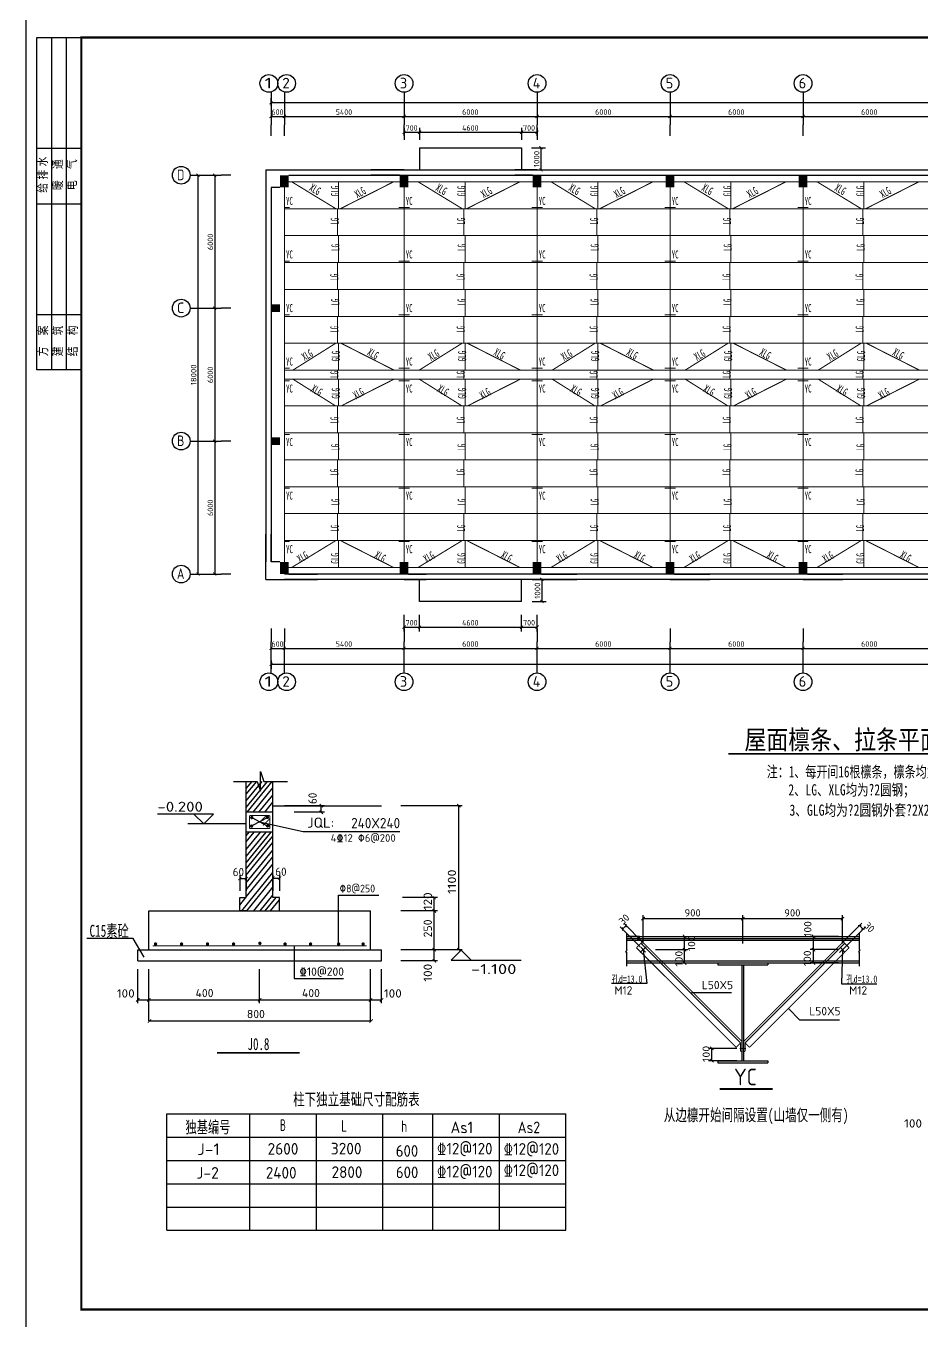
# Model space of a CAD drawing. Header units: millimetres. Extents: x 1442233 to 1526333, y -21810 to 275190.
# Drawn here: x 1442233 to 1482665, y 97465 to 155915 of the extents above; entities that cross this region are included whole.
import ezdxf
from ezdxf.enums import TextEntityAlignment as Align

# ---------------------------------------------------------------- set-up
doc = ezdxf.new("R2010")
doc.units = ezdxf.units.MM
doc.header["$LTSCALE"] = 1500
doc.linetypes.add('2', pattern=[37.999999, 29.999999, -3, 2, -3])
for name, color, linetype in [('1', 7, 'Continuous'), ('PUB_TITLE', 4, 'Continuous'), ('下划线', 2, 'Continuous'), ('中文', 2, 'Continuous'), ('墙线__粗线', 7, 'Continuous'), ('尺寸线及数字', 253, 'Continuous'), ('层0', 7, 'Continuous'), ('层10', 253, 'Continuous'), ('层10104', 2, 'Continuous'), ('层12011', 1, 'Continuous'), ('层18', 2, 'Continuous'), ('层35', 253, 'Continuous'), ('层4013', 24, 'Continuous'), ('层411', 253, 'Continuous'), ('层7011', 253, 'Continuous'), ('方向箭头', 253, 'Continuous'), ('轴线__尺寸数字', 94, 'Continuous'), ('轴线__点划线', 94, '2'), ('轴线__轴线号和轴圈', 94, 'Continuous'), ('钢筋', 1, 'Continuous'), ('钢筋标注', 253, 'Continuous')]:
    doc.layers.add(name, color=color, linetype=linetype)
doc.layers.add('PUB_TEXT', color=7, linetype='Continuous', lineweight=15)
doc.styles.add('HZ', font='', dxfattribs={"width": 0.7, "height": 5})
doc.styles.get("Standard").update_dxf_attribs({"font": 'TSSDENG', "width": 0.75, "bigfont": 'TSSDCHN'})
doc.styles.get('HZ').set_extended_font_data('SimSun')

# ---------------------------------------------------------------- blocks, each defined once
blk = doc.blocks.new('1234')
for p, q in [((1825734, 837794), (1827734, 837794)), ((1825734, 822794), (1825734, 837794)), ((1826400, 822794), (1826400, 837794)), ((1827066, 822794), (1827066, 837794)), ((1825734, 832794), (1827734, 832794)), ((1825734, 830294), (1827734, 830294)), ((1825734, 825294), (1827734, 825294)), ((1827734, 822794), (1825734, 822794))]:
    blk.add_line(p, q)
at = {"layer": 'PUB_TITLE'}
blk.add_lwpolyline([(1825234, 779394), (1909334, 779394), (1909334, 838794), (1825234, 838794)], close=True, dxfattribs=at)
at = {"layer": 'PUB_TITLE', "const_width": 100}
blk.add_lwpolyline([(1827734, 780394), (1908334, 780394), (1908334, 837794), (1827734, 837794)], close=True, dxfattribs=at)
at = {"layer": 'PUB_TEXT'}
for s, p in [('水', (1826219, 831979)), ('排', (1826219, 831384)), ('通', (1826905, 831856)), ('气', (1827543, 831856)), ('暖', (1826905, 830910)), ('电', (1827543, 830910)), ('给', (1826219, 830788)), ('案', (1826239, 824356)), ('筑', (1826905, 824356)), ('构', (1827580, 824356)), ('方', (1826239, 823410)), ('建', (1826905, 823410)), ('结', (1827580, 823410))]:
    blk.add_text(s, height=400, rotation=90, dxfattribs=at).set_placement(p)

msp = doc.modelspace()

# ---------------------------------------------------------------- linework, layer by layer
at = {"layer": '下划线', "const_width": 70}
msp.add_lwpolyline([(1473928, 123062), (1486705, 123062)], dxfattribs=at)
at = {"layer": '中文'}
for p, q in [((1459993, 150417), (1459993, 149417)), ((1464593, 150417), (1464593, 149417)), ((1459993, 129937), (1459993, 130937)), ((1464593, 129937), (1464593, 130937))]:
    msp.add_line(p, q, dxfattribs=at)
at = {"layer": '中文', "color": 1}
for p, q in [((1448592, 106812), (1458342, 106812)), ((1448592, 101562), (1448592, 106812)), ((1448592, 101562), (1448592, 106812)), ((1452342, 101562), (1452342, 106812)), ((1455342, 101562), (1455342, 106812)), ((1458342, 106812), (1466592, 106812)), ((1458342, 101562), (1458342, 106812)), ((1458342, 101562), (1458342, 106812)), ((1458342, 101562), (1458342, 106812)), ((1460592, 101562), (1460592, 106812)), ((1463592, 101562), (1463592, 106812)), ((1466592, 101562), (1466592, 106812)), ((1448592, 105762), (1458342, 105762)), ((1458342, 105762), (1466592, 105762)), ((1448592, 104712), (1458342, 104712)), ((1458342, 104712), (1466592, 104712)), ((1448592, 103662), (1458342, 103662)), ((1458342, 103662), (1466592, 103662)), ((1448592, 102612), (1458342, 102612)), ((1458342, 102612), (1466592, 102612)), ((1448592, 101562), (1466592, 101562))]:
    msp.add_line(p, q, dxfattribs=at)
at = {"layer": '墙线__粗线'}
for p, q in [((1459993, 150417), (1464593, 150417)), ((1453053, 149417), (1453893, 149417)), ((1453053, 149417), (1453053, 131727)), ((1453893, 149417), (1512693, 149417)), ((1454093, 149177), (1512693, 149177)), ((1459293, 149417), (1457793, 149417)), ((1459093, 149177), (1457793, 149177)), ((1459293, 149417), (1460293, 149417)), ((1459493, 149177), (1460293, 149177)), ((1465293, 149417), (1464293, 149417)), ((1465093, 149177), (1464293, 149177)), ((1465293, 149417), (1467093, 149417)), ((1465493, 149177), (1467093, 149177)), ((1453693, 148627), (1453293, 148627)), ((1453293, 148627), (1453293, 131727)), ((1453053, 130937), (1453053, 132977)), ((1453293, 131727), (1453293, 132977)), ((1453693, 131727), (1453293, 131727)), ((1453053, 130937), (1453893, 130937)), ((1512493, 131177), (1453893, 131177)), ((1512693, 130937), (1453893, 130937)), ((1453893, 130937), (1455393, 130937)), ((1454093, 131177), (1455393, 131177)), ((1459093, 131177), (1457793, 131177)), ((1459293, 130937), (1457793, 130937)), ((1459293, 130937), (1460293, 130937)), ((1459493, 131177), (1460293, 131177)), ((1465093, 131177), (1464293, 131177)), ((1465293, 130937), (1464293, 130937)), ((1465293, 130937), (1467093, 130937)), ((1465493, 131177), (1467093, 131177)), ((1471093, 131177), (1469493, 131177)), ((1471293, 130937), (1469493, 130937)), ((1471293, 130937), (1473093, 130937)), ((1471493, 131177), (1473093, 131177)), ((1477093, 131177), (1475493, 131177)), ((1477293, 130937), (1475493, 130937)), ((1477293, 130937), (1479093, 130937)), ((1477493, 131177), (1479093, 131177)), ((1483093, 131177), (1481493, 131177)), ((1483293, 130937), (1481493, 130937)), ((1464593, 129937), (1459993, 129937))]:
    msp.add_line(p, q, dxfattribs=at)
at = {"layer": '尺寸线及数字'}
for p, q in [((1459293, 151314), (1459293, 150780)), ((1459293, 151114), (1459993, 151114)), ((1459993, 151314), (1459993, 150780)), ((1459993, 151114), (1464593, 151114)), ((1464593, 151314), (1464593, 150780)), ((1464593, 151114), (1465293, 151114)), ((1465293, 151314), (1465293, 150780)), ((1465041, 150417), (1465669, 150417)), ((1465469, 150417), (1465469, 149417)), ((1449795, 149177), (1450076, 149177)), ((1449995, 149177), (1449995, 131177)), ((1465041, 149417), (1465669, 149417)), ((1449795, 131177), (1450076, 131177)), ((1465076, 130937), (1465708, 130937)), ((1465508, 130937), (1465508, 129937)), ((1465076, 129937), (1465708, 129937)), ((1459293, 128585), (1459293, 129338)), ((1459993, 128585), (1459993, 129338)), ((1464593, 128585), (1464593, 129338)), ((1465293, 128585), (1465293, 129338)), ((1459293, 128785), (1459993, 128785)), ((1459993, 128785), (1464593, 128785)), ((1464593, 128785), (1465293, 128785)), ((1453377, 120425), (1452177, 120425)), ((1454651, 120725), (1453903, 120725)), ((1455711, 120725), (1454343, 120725)), ((1455711, 120425), (1454343, 120425)), ((1455561, 120425), (1455561, 120725)), ((1461913, 120725), (1459151, 120725)), ((1461763, 114225), (1461763, 120725)), ((1452177, 119898), (1449543, 119898)), ((1453377, 119525), (1452177, 119525)), ((1451877, 117582), (1451877, 116876)), ((1452177, 117582), (1452177, 116876)), ((1453377, 117603), (1453377, 116876)), ((1453677, 117603), (1453677, 116876)), ((1451877, 117432), (1452177, 117432)), ((1453377, 117453), (1453677, 117453)), ((1456340, 114482), (1456340, 116692)), ((1456340, 116692), (1458149, 116692)), ((1460806, 116575), (1459224, 116575)), ((1460656, 115975), (1460656, 116575)), ((1460806, 115975), (1459151, 115975)), ((1460806, 115975), (1459224, 115975)), ((1460656, 114225), (1460656, 115975)), ((1454331, 114398), (1454331, 112928)), ((1460806, 114225), (1459151, 114225)), ((1461913, 114225), (1459151, 114225)), ((1460656, 113725), (1460656, 114225)), ((1460806, 113725), (1459151, 113725)), ((1447277, 111808), (1447277, 113346)), ((1447776, 111808), (1447776, 113346)), ((1447776, 111010), (1447776, 113262)), ((1452777, 111808), (1452777, 113346)), ((1454331, 112928), (1456560, 112928)), ((1457777, 111808), (1457777, 113346)), ((1457777, 111010), (1457777, 113262)), ((1458276, 111808), (1458276, 113346)), ((1447277, 111958), (1447776, 111958)), ((1447776, 111958), (1452777, 111958)), ((1452777, 111958), (1457777, 111958)), ((1457777, 111958), (1458276, 111958)), ((1447807, 111010), (1457807, 111010))]:
    msp.add_line(p, q, dxfattribs=at)
at = {"layer": '尺寸线及数字', "color": 7}
for p, q in [((1450703, 120348), (1448170, 120348)), ((1449803, 120348), (1450253, 119898)), ((1450253, 119898), (1450703, 120348)), ((1461874, 114204), (1461424, 113754)), ((1462324, 113754), (1461874, 114204)), ((1461424, 113754), (1464574, 113754))]:
    msp.add_line(p, q, dxfattribs=at)
at = {"layer": '尺寸线及数字'}
for points, const_width in [([(1459223, 151044), (1459364, 151185)], 36), ([(1459923, 151044), (1460064, 151185)], 36), ([(1464523, 151044), (1464664, 151185)], 36), ([(1465223, 151044), (1465364, 151185)], 36), ([(1465540, 150347), (1465398, 150488)], 36), ([(1450066, 149107), (1449925, 149248)], 36), ([(1465540, 149347), (1465398, 149488)], 36), ([(1450066, 131107), (1449925, 131248)], 36), ([(1465579, 130867), (1465438, 131008)], 36), ([(1465579, 129867), (1465438, 130008)], 36), ([(1459223, 128714), (1459364, 128856)], 36), ([(1459923, 128714), (1460064, 128856)], 36), ([(1464523, 128714), (1464664, 128856)], 36), ([(1465223, 128714), (1465364, 128856)], 36), ([(1455486, 120800), (1455636, 120650)], 45), ([(1455486, 120500), (1455636, 120350)], 45), ([(1461688, 120800), (1461838, 120650)], 45), ([(1451802, 117357), (1451952, 117507)], 35), ([(1452102, 117357), (1452252, 117507)], 35), ([(1453302, 117378), (1453452, 117528)], 35), ([(1453602, 117378), (1453752, 117528)], 35), ([(1460581, 116650), (1460731, 116500)], 35), ([(1460581, 116050), (1460731, 115900)], 45), ([(1460581, 116050), (1460731, 115900)], 35), ([(1460581, 114300), (1460731, 114150)], 45), ([(1461688, 114300), (1461838, 114150)], 45), ([(1460581, 113800), (1460731, 113650)], 45), ([(1447202, 111883), (1447352, 112033)], 45), ([(1447701, 111883), (1447851, 112033)], 45), ([(1452702, 111883), (1452852, 112033)], 45), ([(1457702, 111883), (1457852, 112033)], 45), ([(1458201, 111883), (1458351, 112033)], 45), ([(1447732, 110935), (1447882, 111085)], 45), ([(1457732, 110935), (1457882, 111085)], 45)]:
    msp.add_lwpolyline(points, dxfattribs=dict(at, const_width=const_width))
at = {"layer": '层0'}
for p, q in [((1452177, 121504), (1452434, 121823)), ((1452177, 121237), (1452651, 121823)), ((1452177, 120941), (1452890, 121823)), ((1452177, 120646), (1453129, 121823)), ((1452219, 120425), (1453350, 121823)), ((1452480, 120425), (1453377, 121533)), ((1452746, 120425), (1453377, 121204)), ((1453012, 120425), (1453377, 120876)), ((1452424, 120185), (1453122, 119810)), ((1452470, 119850), (1453130, 120197)), ((1452773, 119998), (1454739, 119559)), ((1452177, 118141), (1453297, 119525)), ((1452177, 118428), (1453065, 119525)), ((1452177, 118740), (1452812, 119525)), ((1452177, 119086), (1452532, 119525)), ((1452177, 119369), (1452303, 119525)), ((1452177, 117868), (1453377, 119351)), ((1454739, 119559), (1459100, 119559)), ((1452177, 117585), (1453377, 119068)), ((1452177, 117239), (1453377, 118722)), ((1452177, 116927), (1453377, 118410)), ((1452177, 116609), (1453377, 118092)), ((1451971, 115975), (1453377, 117712)), ((1452200, 115975), (1453377, 117429)), ((1452511, 115975), (1453377, 117045)), ((1451877, 116239), (1452149, 116575)), ((1452796, 115975), (1453377, 116693)), ((1453030, 115975), (1453516, 116575)), ((1453269, 115975), (1453677, 116478)), ((1447079, 114735), (1444979, 114735)), ((1447574, 113885), (1447079, 114735)), ((1472264, 112292), (1474064, 112292)), ((1476635, 111573), (1477133, 111056)), ((1477133, 111056), (1478933, 111056))]:
    msp.add_line(p, q, dxfattribs=at)
at = {"layer": '层0', "color": 253}
for p, q in [((1451877, 115975), (1451877, 116575)), ((1451877, 116575), (1452177, 116575)), ((1453677, 116575), (1453377, 116575)), ((1453677, 115975), (1453677, 116575)), ((1447776, 115975), (1457777, 115975)), ((1452177, 115975), (1451877, 115975)), ((1453377, 115975), (1453677, 115975))]:
    msp.add_line(p, q, dxfattribs=at)
at = {"layer": '层10'}
for p, q in [((1470076, 114504), (1470076, 115779)), ((1474576, 114504), (1474576, 115779)), ((1474576, 114504), (1474576, 115779)), ((1479076, 114504), (1479076, 115779)), ((1469944, 114359), (1469042, 115261)), ((1469148, 115155), (1469308, 115314)), ((1470103, 114519), (1469202, 115420)), ((1470076, 115629), (1474576, 115629)), ((1474576, 115629), (1479076, 115629)), ((1479050, 114519), (1479952, 115420)), ((1479209, 114359), (1480111, 115261)), ((1479845, 115314), (1480005, 115155)), ((1470639, 114827), (1472101, 114827)), ((1471951, 114227), (1471951, 114827)), ((1478889, 114827), (1477614, 114827)), ((1477764, 114227), (1477764, 114827)), ((1470209, 114359), (1469944, 114094)), ((1469970, 114333), (1470183, 114121)), ((1470076, 114227), (1470244, 112695)), ((1470639, 114227), (1472101, 114227)), ((1470639, 114227), (1472101, 114227)), ((1471951, 113627), (1471951, 114227)), ((1478889, 114227), (1477614, 114227)), ((1478889, 114227), (1477614, 114227)), ((1477764, 113627), (1477764, 114227)), ((1479209, 114359), (1478944, 114094)), ((1478970, 114333), (1479183, 114121)), ((1479076, 114227), (1479022, 112680)), ((1470639, 113627), (1472101, 113627)), ((1474764, 113627), (1477164, 113627)), ((1478889, 113627), (1477614, 113627)), ((1470244, 112695), (1468658, 112695)), ((1479022, 112680), (1480618, 112680)), ((1474306, 109773), (1473031, 109773)), ((1473181, 109217), (1473181, 109773)), ((1474306, 109217), (1473031, 109217))]:
    msp.add_line(p, q, dxfattribs=at)
at = {"layer": '层10', "const_width": 45}
for points in [[(1469148, 115230), (1469148, 115080)], [(1469308, 115389), (1469308, 115239)], [(1470001, 115554), (1470151, 115704)], [(1474501, 115554), (1474651, 115704)], [(1474501, 115554), (1474651, 115704)], [(1479001, 115554), (1479151, 115704)], [(1479920, 115314), (1479770, 115314)], [(1480080, 115155), (1479930, 115155)], [(1471876, 114902), (1472026, 114752)], [(1477689, 114902), (1477839, 114752)], [(1471876, 114302), (1472026, 114152)], [(1471876, 114302), (1472026, 114152)], [(1477689, 114302), (1477839, 114152)], [(1477689, 114302), (1477839, 114152)], [(1471876, 113702), (1472026, 113552)], [(1477689, 113702), (1477839, 113552)], [(1473106, 109848), (1473256, 109698)], [(1473106, 109292), (1473256, 109142)]]:
    msp.add_lwpolyline(points, dxfattribs=at)
for points in [[(1470099, 114227, 1), (1470054, 114227, 1), (1470099, 114227, 1)], [(1479099, 114227, 1), (1479054, 114227, 1), (1479099, 114227, 1)]]:
    msp.add_lwpolyline(points, format="xyb", dxfattribs=at)
at = {"layer": '层10104', "const_width": 45}
for points in [[(1453893, 148627), (1453893, 131727)], [(1454093, 148877), (1512693, 148877)], [(1454230, 148877), (1456221, 147663)], [(1456343, 148877), (1456343, 147663)], [(1456417, 147663), (1458817, 148877)], [(1459293, 148627), (1459293, 131727)], [(1459930, 148877), (1461921, 147663)], [(1462043, 148877), (1462043, 147663)], [(1462117, 147663), (1464517, 148877)], [(1465293, 148627), (1465293, 131727)], [(1465930, 148877), (1467921, 147663)], [(1468043, 148877), (1468043, 147663)], [(1468117, 147663), (1470517, 148877)], [(1471293, 148627), (1471293, 131727)], [(1471930, 148877), (1473921, 147663)], [(1474043, 148877), (1474043, 147663)], [(1474117, 147663), (1476517, 148877)], [(1477293, 148627), (1477293, 131727)], [(1477930, 148877), (1479921, 147663)], [(1480043, 148877), (1480043, 147663)], [(1480117, 147663), (1482517, 148877)], [(1453893, 147715), (1454140, 147715)], [(1453893, 147663), (1512693, 147663)], [(1456297, 147663), (1456297, 146449)], [(1459293, 147715), (1459047, 147715)], [(1459293, 147715), (1459540, 147715)], [(1461997, 147663), (1461997, 146449)], [(1465293, 147715), (1465047, 147715)], [(1465293, 147715), (1465540, 147715)], [(1467997, 147663), (1467997, 146449)], [(1471293, 147715), (1471047, 147715)], [(1471293, 147715), (1471540, 147715)], [(1473997, 147663), (1473997, 146449)], [(1477293, 147715), (1477047, 147715)], [(1477293, 147715), (1477540, 147715)], [(1479997, 147663), (1479997, 146449)], [(1453893, 146449), (1512693, 146449)], [(1456343, 146449), (1456343, 145234)], [(1462043, 146449), (1462043, 145234)], [(1468043, 146449), (1468043, 145234)], [(1474043, 146449), (1474043, 145234)], [(1480043, 146449), (1480043, 145234)], [(1453893, 145300), (1454140, 145300)], [(1453893, 145234), (1512693, 145234)], [(1456297, 145234), (1456297, 144020)], [(1459293, 145300), (1459047, 145300)], [(1459293, 145300), (1459540, 145300)], [(1461997, 145234), (1461997, 144020)], [(1465293, 145300), (1465047, 145300)], [(1465293, 145300), (1465540, 145300)], [(1467997, 145234), (1467997, 144020)], [(1471293, 145300), (1471047, 145300)], [(1471293, 145300), (1471540, 145300)], [(1473997, 145234), (1473997, 144020)], [(1477293, 145300), (1477047, 145300)], [(1477293, 145300), (1477540, 145300)], [(1479997, 145234), (1479997, 144020)], [(1453893, 144020), (1512693, 144020)], [(1456343, 144020), (1456343, 142806)], [(1462043, 144020), (1462043, 142806)], [(1468043, 144020), (1468043, 142806)], [(1474043, 144020), (1474043, 142806)], [(1480043, 144020), (1480043, 142806)], [(1453893, 142880), (1454140, 142880)], [(1453893, 142806), (1512693, 142806)], [(1456297, 142806), (1456297, 141592)], [(1459293, 142880), (1459047, 142880)], [(1459293, 142880), (1459540, 142880)], [(1461997, 142806), (1461997, 141592)], [(1465293, 142880), (1465047, 142880)], [(1465293, 142880), (1465540, 142880)], [(1467997, 142806), (1467997, 141592)], [(1471293, 142880), (1471047, 142880)], [(1471293, 142880), (1471540, 142880)], [(1473997, 142806), (1473997, 141592)], [(1477293, 142880), (1477047, 142880)], [(1477293, 142880), (1477540, 142880)], [(1479997, 142806), (1479997, 141592)], [(1453893, 141592), (1512693, 141592)], [(1454272, 140377), (1456209, 141592)], [(1456343, 141592), (1456343, 140377)], [(1456452, 141592), (1458849, 140377)], [(1459972, 140377), (1461909, 141592)], [(1462043, 141592), (1462043, 140377)], [(1462152, 141592), (1464549, 140377)], [(1465972, 140377), (1467909, 141592)], [(1468043, 141592), (1468043, 140377)], [(1468152, 141592), (1470549, 140377)], [(1471972, 140377), (1473909, 141592)], [(1474043, 141592), (1474043, 140377)], [(1474152, 141592), (1476549, 140377)], [(1477972, 140377), (1479909, 141592)], [(1480043, 141592), (1480043, 140377)], [(1480152, 141592), (1482549, 140377)], [(1453893, 140465), (1454140, 140465)], [(1453893, 140377), (1512693, 140377)], [(1456297, 139977), (1456297, 140377)], [(1459293, 140465), (1459047, 140465)], [(1459293, 140465), (1459540, 140465)], [(1461997, 139977), (1461997, 140377)], [(1465293, 140465), (1465047, 140465)], [(1465293, 140465), (1465540, 140465)], [(1467997, 139977), (1467997, 140377)], [(1471293, 140465), (1471047, 140465)], [(1471293, 140465), (1471540, 140465)], [(1473997, 139977), (1473997, 140377)], [(1477293, 140465), (1477047, 140465)], [(1477293, 140465), (1477540, 140465)], [(1479997, 139977), (1479997, 140377)], [(1453893, 139977), (1512693, 139977)], [(1453893, 139890), (1454140, 139890)], [(1454272, 139977), (1456209, 138763)], [(1456343, 138763), (1456343, 139977)], [(1456452, 138763), (1458849, 139977)], [(1459293, 139890), (1459047, 139890)], [(1459293, 139890), (1459540, 139890)], [(1459972, 139977), (1461909, 138763)], [(1462043, 138763), (1462043, 139977)], [(1462152, 138763), (1464549, 139977)], [(1465293, 139890), (1465047, 139890)], [(1465293, 139890), (1465540, 139890)], [(1465972, 139977), (1467909, 138763)], [(1468043, 138763), (1468043, 139977)], [(1468152, 138763), (1470549, 139977)], [(1471293, 139890), (1471047, 139890)], [(1471293, 139890), (1471540, 139890)], [(1471972, 139977), (1473909, 138763)], [(1474043, 138763), (1474043, 139977)], [(1474152, 138763), (1476549, 139977)], [(1477293, 139890), (1477047, 139890)], [(1477293, 139890), (1477540, 139890)], [(1477972, 139977), (1479909, 138763)], [(1480043, 138763), (1480043, 139977)], [(1480152, 138763), (1482549, 139977)], [(1453893, 138763), (1512693, 138763)], [(1456297, 137549), (1456297, 138763)], [(1461997, 137549), (1461997, 138763)], [(1467997, 137549), (1467997, 138763)], [(1473997, 137549), (1473997, 138763)], [(1479997, 137549), (1479997, 138763)], [(1453893, 137549), (1512693, 137549)], [(1453893, 137475), (1454140, 137475)], [(1456343, 136334), (1456343, 137549)], [(1459293, 137475), (1459047, 137475)], [(1459293, 137475), (1459540, 137475)], [(1462043, 136334), (1462043, 137549)], [(1465293, 137475), (1465047, 137475)], [(1465293, 137475), (1465540, 137475)], [(1468043, 136334), (1468043, 137549)], [(1471293, 137475), (1471047, 137475)], [(1471293, 137475), (1471540, 137475)], [(1474043, 136334), (1474043, 137549)], [(1477293, 137475), (1477047, 137475)], [(1477293, 137475), (1477540, 137475)], [(1480043, 136334), (1480043, 137549)], [(1453893, 136334), (1512693, 136334)], [(1456297, 135120), (1456297, 136334)], [(1461997, 135120), (1461997, 136334)], [(1467997, 135120), (1467997, 136334)], [(1473997, 135120), (1473997, 136334)], [(1479997, 135120), (1479997, 136334)], [(1453893, 135120), (1512693, 135120)], [(1453893, 135055), (1454140, 135055)], [(1456343, 133906), (1456343, 135120)], [(1459293, 135055), (1459047, 135055)], [(1459293, 135055), (1459540, 135055)], [(1462043, 133906), (1462043, 135120)], [(1465293, 135055), (1465047, 135055)], [(1465293, 135055), (1465540, 135055)], [(1468043, 133906), (1468043, 135120)], [(1471293, 135055), (1471047, 135055)], [(1471293, 135055), (1471540, 135055)], [(1474043, 133906), (1474043, 135120)], [(1477293, 135055), (1477047, 135055)], [(1477293, 135055), (1477540, 135055)], [(1480043, 133906), (1480043, 135120)], [(1453893, 133906), (1512693, 133906)], [(1456297, 132692), (1456297, 133906)], [(1461997, 132692), (1461997, 133906)], [(1467997, 132692), (1467997, 133906)], [(1473997, 132692), (1473997, 133906)], [(1479997, 132692), (1479997, 133906)], [(1453893, 132692), (1512693, 132692)], [(1454230, 131477), (1456221, 132692)], [(1456343, 131477), (1456343, 132692)], [(1456417, 132692), (1458817, 131477)], [(1459930, 131477), (1461921, 132692)], [(1462043, 131477), (1462043, 132692)], [(1462117, 132692), (1464517, 131477)], [(1465930, 131477), (1467921, 132692)], [(1468043, 131477), (1468043, 132692)], [(1468117, 132692), (1470517, 131477)], [(1471930, 131477), (1473921, 132692)], [(1474043, 131477), (1474043, 132692)], [(1474117, 132692), (1476517, 131477)], [(1477930, 131477), (1479921, 132692)], [(1480043, 131477), (1480043, 132692)], [(1480117, 132692), (1482517, 131477)], [(1453893, 132640), (1454140, 132640)], [(1459293, 132640), (1459047, 132640)], [(1459293, 132640), (1459540, 132640)], [(1465293, 132640), (1465047, 132640)], [(1465293, 132640), (1465540, 132640)], [(1471293, 132640), (1471047, 132640)], [(1471293, 132640), (1471540, 132640)], [(1477293, 132640), (1477047, 132640)], [(1477293, 132640), (1477540, 132640)], [(1512493, 131477), (1453893, 131477)]]:
    msp.add_lwpolyline(points, dxfattribs=at)
at = {"layer": '层12011', "const_width": 75}
for points in [[(1452450, 119802, 1), (1452375, 119802, 1), (1452450, 119802, 1)], [(1452462, 120185, 1), (1452387, 120185, 1), (1452462, 120185, 1)], [(1453167, 120197, 1), (1453092, 120197, 1), (1453167, 120197, 1)], [(1453179, 119813, 1), (1453104, 119813, 1), (1453179, 119813, 1)], [(1452827, 114513, 1), (1452752, 114513, 1), (1452827, 114513, 1)], [(1448118, 114482, 1), (1448043, 114482, 1), (1448118, 114482, 1)], [(1449293, 114482, 1), (1449218, 114482, 1), (1449293, 114482, 1)], [(1450463, 114482, 1), (1450388, 114482, 1), (1450463, 114482, 1)], [(1451638, 114482, 1), (1451563, 114482, 1), (1451638, 114482, 1)], [(1453963, 114482, 1), (1453888, 114482, 1), (1453963, 114482, 1)], [(1455113, 114482, 1), (1455038, 114482, 1), (1455113, 114482, 1)], [(1456378, 114482, 1), (1456303, 114482, 1), (1456378, 114482, 1)], [(1457483, 114482, 1), (1457408, 114482, 1), (1457483, 114482, 1)]]:
    msp.add_lwpolyline(points, format="xyb", dxfattribs=at)
at = {"layer": '层18'}
for p, q in [((1469326, 114977), (1469326, 114227)), ((1469326, 114827), (1479826, 114827)), ((1469326, 114737), (1479826, 114737)), ((1469326, 114657), (1479826, 114657)), ((1469912, 114827), (1469387, 114827)), ((1469476, 114737), (1469821, 114737)), ((1469821, 114737), (1469821, 114677)), ((1469821, 114677), (1469912, 114677)), ((1469912, 114677), (1469912, 114827)), ((1479826, 114977), (1479826, 114227)), ((1469364, 114204), (1469289, 114129)), ((1469289, 114129), (1469326, 114107)), ((1469326, 114227), (1469364, 114204)), ((1469326, 114107), (1469326, 113477)), ((1479864, 114204), (1479789, 114129)), ((1479789, 114129), (1479826, 114107)), ((1479826, 114227), (1479864, 114204)), ((1479826, 114107), (1479826, 113477)), ((1469326, 113717), (1479826, 113717)), ((1469326, 113627), (1470464, 113627)), ((1469326, 113627), (1469476, 113627)), ((1470464, 113627), (1470995, 113627)), ((1470995, 113627), (1478158, 113627)), ((1473451, 113627), (1475701, 113627)), ((1473451, 113627), (1473451, 113537)), ((1473451, 113537), (1475701, 113537)), ((1474539, 113537), (1474614, 113537)), ((1474539, 113537), (1474539, 109217)), ((1474614, 113537), (1474614, 109217)), ((1475701, 113627), (1475701, 113537)), ((1478158, 113627), (1478689, 113627)), ((1478689, 113627), (1479826, 113627)), ((1473451, 109217), (1475701, 109217)), ((1473451, 109217), (1473451, 109127)), ((1473451, 109127), (1475701, 109127)), ((1474539, 109217), (1474614, 109217)), ((1475701, 109217), (1475701, 109127))]:
    msp.add_line(p, q, dxfattribs=at)
at = {"layer": '层18', "const_width": 45}
for points in [[(1470045, 114577), (1469779, 114312)], [(1470045, 114577), (1474539, 110083)], [(1479108, 114577), (1474614, 110083)], [(1479108, 114577), (1479373, 114312)], [(1469779, 114312), (1474274, 109817)], [(1469981, 114513), (1474475, 110019)], [(1479172, 114513), (1474678, 110019)], [(1479373, 114312), (1474879, 109817)], [(1474475, 110019), (1474274, 109817)], [(1474475, 110019), (1474475, 109633)], [(1474539, 110083), (1474539, 109633)], [(1474614, 110083), (1474614, 109633)], [(1474678, 110019), (1474879, 109817)], [(1474678, 110019), (1474678, 109633)], [(1474430, 109773), (1474659, 109773)], [(1474475, 109773), (1474614, 109773)], [(1474539, 109633), (1474475, 109633)], [(1474723, 109773), (1474494, 109773)], [(1474678, 109773), (1474539, 109773)], [(1474614, 109633), (1474678, 109633)]]:
    msp.add_lwpolyline(points, dxfattribs=at)
at = {"layer": '层35', "const_width": 95}
msp.add_lwpolyline([(1473525, 107934), (1475925, 107934)], dxfattribs=at)
at = {"layer": '层4013', "const_width": 70}
msp.add_lwpolyline([(1450850, 109575), (1454590, 109575)], dxfattribs=at)
at = {"layer": '层411'}
for points in [[(1453693, 149177), (1454093, 149177), (1453693, 148627), (1454093, 148627)], [(1459093, 149177), (1459493, 149177), (1459093, 148627), (1459493, 148627)], [(1465093, 149177), (1465493, 149177), (1465093, 148627), (1465493, 148627)], [(1471093, 149177), (1471493, 149177), (1471093, 148627), (1471493, 148627)], [(1477093, 149177), (1477493, 149177), (1477093, 148627), (1477493, 148627)], [(1453293, 143002), (1453293, 143352), (1453693, 143002), (1453693, 143352)], [(1453293, 137002), (1453293, 137352), (1453693, 137002), (1453693, 137352)], [(1453693, 131727), (1454093, 131727), (1453693, 131177), (1454093, 131177)], [(1459093, 131727), (1459493, 131727), (1459093, 131177), (1459493, 131177)], [(1465093, 131727), (1465493, 131727), (1465093, 131177), (1465493, 131177)], [(1471093, 131727), (1471493, 131727), (1471093, 131177), (1471493, 131177)], [(1477093, 131727), (1477493, 131727), (1477093, 131177), (1477493, 131177)]]:
    msp.add_solid(points, dxfattribs=at)
at = {"layer": '层7011'}
for p, q in [((1452177, 119525), (1452177, 121823)), ((1452177, 119525), (1452177, 121823)), ((1453377, 119525), (1453377, 121823)), ((1453377, 120725), (1458276, 120725)), ((1452177, 116575), (1452177, 119525)), ((1452177, 116575), (1452177, 119525)), ((1453377, 116575), (1453377, 119525)), ((1447776, 114225), (1447776, 115975)), ((1447776, 114225), (1447776, 115975)), ((1457777, 114225), (1457777, 115975)), ((1457777, 114225), (1457777, 115975)), ((1447277, 114225), (1458276, 114225)), ((1447277, 113725), (1447277, 114225)), ((1447277, 113725), (1447277, 114225)), ((1458276, 113725), (1458276, 114225)), ((1458276, 113725), (1458276, 114225)), ((1447277, 113725), (1458276, 113725))]:
    msp.add_line(p, q, dxfattribs=at)
at = {"layer": '方向箭头'}
msp.add_lwpolyline([(1451599, 121823), (1452669, 121823), (1452819, 121373), (1452819, 122273), (1452969, 121823), (1454039, 121823)], dxfattribs=at)
at = {"layer": '轴线__尺寸数字'}
for p, q in [((1453293, 152330), (1453293, 152653)), ((1453293, 152453), (1513293, 152453)), ((1453293, 151829), (1453893, 151829)), ((1453293, 151819), (1453293, 151829)), ((1453893, 151819), (1453893, 151829)), ((1453893, 151829), (1459293, 151829)), ((1453893, 151819), (1453893, 151829)), ((1459293, 151819), (1459293, 151829)), ((1459293, 151829), (1465293, 151829)), ((1459293, 151819), (1459293, 151829)), ((1465293, 151819), (1465293, 151829)), ((1465293, 151829), (1471293, 151829)), ((1465293, 151819), (1465293, 151829)), ((1471293, 151819), (1471293, 151829)), ((1471293, 151829), (1477293, 151829)), ((1471293, 151819), (1471293, 151829)), ((1477293, 151819), (1477293, 151829)), ((1477293, 151829), (1483293, 151829)), ((1477293, 151819), (1477293, 151829)), ((1450739, 149177), (1450749, 149177)), ((1450749, 149177), (1450749, 143177)), ((1450739, 143177), (1450749, 143177)), ((1450739, 143177), (1450749, 143177)), ((1450749, 143177), (1450749, 137177)), ((1450739, 137177), (1450749, 137177)), ((1450739, 137177), (1450749, 137177)), ((1450749, 137177), (1450749, 131177)), ((1450739, 131177), (1450749, 131177)), ((1453293, 127825), (1453893, 127825)), ((1453293, 127815), (1453293, 127825)), ((1453893, 127815), (1453893, 127825)), ((1453893, 127825), (1459293, 127825)), ((1453893, 127815), (1453893, 127825)), ((1459293, 127815), (1459293, 127825)), ((1459293, 127825), (1465293, 127825)), ((1459293, 127815), (1459293, 127825)), ((1465293, 127815), (1465293, 127825)), ((1465293, 127825), (1471293, 127825)), ((1465293, 127815), (1465293, 127825)), ((1471293, 127815), (1471293, 127825)), ((1471293, 127825), (1477293, 127825)), ((1471293, 127815), (1471293, 127825)), ((1477293, 127815), (1477293, 127825)), ((1477293, 127825), (1483293, 127825)), ((1477293, 127815), (1477293, 127825)), ((1453293, 127274), (1453293, 126907)), ((1453293, 127107), (1513293, 127107))]:
    msp.add_line(p, q, dxfattribs=at)
at = {"layer": '轴线__尺寸数字', "const_width": 36}
for points in [[(1453223, 152382), (1453364, 152523)], [(1453223, 151759), (1453363, 151899)], [(1453823, 151759), (1453963, 151899)], [(1453823, 151759), (1453963, 151899)], [(1459223, 151759), (1459363, 151899)], [(1459223, 151759), (1459363, 151899)], [(1465223, 151759), (1465363, 151899)], [(1465223, 151759), (1465363, 151899)], [(1471223, 151759), (1471363, 151899)], [(1471223, 151759), (1471363, 151899)], [(1477223, 151759), (1477363, 151899)], [(1477223, 151759), (1477363, 151899)], [(1450819, 149107), (1450679, 149247)], [(1450819, 143107), (1450679, 143247)], [(1450819, 143107), (1450679, 143247)], [(1450819, 137107), (1450679, 137247)], [(1450819, 137107), (1450679, 137247)], [(1450819, 131107), (1450679, 131247)], [(1453223, 127755), (1453363, 127895)], [(1453823, 127755), (1453963, 127895)], [(1453823, 127755), (1453963, 127895)], [(1459223, 127755), (1459363, 127895)], [(1459223, 127755), (1459363, 127895)], [(1465223, 127755), (1465363, 127895)], [(1465223, 127755), (1465363, 127895)], [(1471223, 127755), (1471363, 127895)], [(1471223, 127755), (1471363, 127895)], [(1477223, 127755), (1477363, 127895)], [(1477223, 127755), (1477363, 127895)], [(1453223, 127036), (1453364, 127178)]]:
    msp.add_lwpolyline(points, dxfattribs=at)
at = {"layer": '轴线__点划线'}
for p, q in [((1453293, 152919), (1453293, 151819)), ((1453893, 152919), (1453893, 151819)), ((1459293, 152919), (1459293, 151819)), ((1465293, 152919), (1465293, 151819)), ((1471293, 152919), (1471293, 151819)), ((1477293, 152919), (1477293, 151819)), ((1453293, 151819), (1453293, 151444)), ((1453293, 151819), (1453293, 151444)), ((1453293, 150947), (1453293, 151444)), ((1453893, 151819), (1453893, 151444)), ((1453893, 151819), (1453893, 151444)), ((1453893, 150947), (1453893, 151444)), ((1459293, 151819), (1459293, 151444)), ((1459293, 151819), (1459293, 151444)), ((1459293, 150947), (1459293, 151444)), ((1465293, 151819), (1465293, 151444)), ((1465293, 151819), (1465293, 151444)), ((1465293, 150947), (1465293, 151444)), ((1471293, 151819), (1471293, 151444)), ((1471293, 151819), (1471293, 151444)), ((1471293, 150947), (1471293, 151444)), ((1477293, 151819), (1477293, 151444)), ((1477293, 151819), (1477293, 151444)), ((1477293, 150947), (1477293, 151444)), ((1449639, 149177), (1450739, 149177)), ((1450739, 149177), (1451039, 149177)), ((1450739, 149177), (1451039, 149177)), ((1451483, 149177), (1451039, 149177)), ((1449639, 143177), (1450739, 143177)), ((1450739, 143177), (1451039, 143177)), ((1450739, 143177), (1451039, 143177)), ((1451483, 143177), (1451039, 143177)), ((1449639, 137177), (1450739, 137177)), ((1450739, 137177), (1451039, 137177)), ((1450739, 137177), (1451039, 137177)), ((1451483, 137177), (1451039, 137177)), ((1449639, 131177), (1450739, 131177)), ((1450739, 131177), (1451039, 131177)), ((1450739, 131177), (1451039, 131177)), ((1451483, 131177), (1451039, 131177)), ((1453293, 128715), (1453293, 128115)), ((1453893, 128715), (1453893, 128115)), ((1459293, 128715), (1459293, 128115)), ((1465293, 128715), (1465293, 128115)), ((1471293, 128715), (1471293, 128115)), ((1477293, 128715), (1477293, 128115)), ((1453293, 127815), (1453293, 128115)), ((1453293, 127815), (1453293, 128115)), ((1453893, 127815), (1453893, 128115)), ((1453893, 127815), (1453893, 128115)), ((1459293, 127815), (1459293, 128115)), ((1459293, 127815), (1459293, 128115)), ((1465293, 127815), (1465293, 128115)), ((1465293, 127815), (1465293, 128115)), ((1471293, 127815), (1471293, 128115)), ((1471293, 127815), (1471293, 128115)), ((1477293, 127815), (1477293, 128115)), ((1477293, 127815), (1477293, 128115)), ((1453293, 126715), (1453293, 127815)), ((1453893, 126715), (1453893, 127815)), ((1459293, 126715), (1459293, 127815)), ((1465293, 126715), (1465293, 127815)), ((1471293, 126715), (1471293, 127815)), ((1477293, 126715), (1477293, 127815))]:
    msp.add_line(p, q, dxfattribs=at)
at = {"layer": '轴线__轴线号和轴圈'}
for centre in [(1453193, 153319), (1453993, 153319), (1459293, 153319), (1465293, 153319), (1471293, 153319), (1477293, 153319), (1449239, 149177), (1449239, 143177), (1449239, 137177), (1449239, 131177), (1453193, 126315), (1453993, 126315), (1459293, 126315), (1465293, 126315), (1471293, 126315), (1477293, 126315)]:
    msp.add_circle(centre, 400, dxfattribs=at)
at = {"layer": '钢筋', "const_width": 45}
for points in [[(1452326, 119693), (1452326, 120279)], [(1452326, 120279), (1453233, 120279)], [(1452783, 119979), (1453083, 120279)], [(1453233, 120129), (1452933, 119829)], [(1453083, 120279), (1453233, 120279)], [(1453233, 120279), (1453233, 119693)], [(1453233, 120279), (1453233, 120129)], [(1453233, 119693), (1452326, 119693)], [(1453677, 114398), (1447947, 114398)], [(1453461, 114398), (1457601, 114398)]]:
    msp.add_lwpolyline(points, dxfattribs=at)

# ---------------------------------------------------------------- block references
at = {"layer": '1'}
msp.add_blockref('1234', (-383001, -682404), dxfattribs=at)

# ---------------------------------------------------------------- texts
at = {"layer": '中文', "style": 'HZ'}
for s, rotation, width, p, p2 in [('XLG', 329.99987, 0.620988, (1454981, 148506), (1455398, 148265)), ('GLG', 90, 0.62099, (1456359, 148221), (1456359, 148702)), ('XLG', 29.99941, 0.621001, (1457189, 148124), (1457606, 148365)), ('XLG', 329.99987, 0.620988, (1460681, 148506), (1461098, 148265)), ('GLG', 90, 0.62099, (1462059, 148221), (1462059, 148702)), ('XLG', 29.99941, 0.621001, (1462889, 148124), (1463306, 148365)), ('XLG', 329.99987, 0.620988, (1466681, 148506), (1467098, 148265)), ('GLG', 90, 0.62099, (1468059, 148221), (1468059, 148702)), ('XLG', 29.99941, 0.621001, (1468889, 148124), (1469306, 148365)), ('XLG', 329.99987, 0.620988, (1472681, 148506), (1473098, 148265)), ('GLG', 90, 0.62099, (1474059, 148221), (1474059, 148702)), ('XLG', 29.99941, 0.621001, (1474889, 148124), (1475306, 148365)), ('XLG', 329.99987, 0.620988, (1478681, 148506), (1479098, 148265)), ('GLG', 90, 0.62099, (1480059, 148221), (1480059, 148702)), ('XLG', 29.99941, 0.621001, (1480889, 148124), (1481306, 148365)), ('LG', 90, 0.592763, (1456348, 146950), (1456348, 147256)), ('LG', 90, 0.592763, (1462048, 146950), (1462048, 147256)), ('LG', 90, 0.592763, (1468048, 146950), (1468048, 147256)), ('LG', 90, 0.592763, (1474048, 146950), (1474048, 147256)), ('LG', 90, 0.592763, (1480048, 146950), (1480048, 147256)), ('LG', 90, 0.592763, (1456375, 145763), (1456375, 146069)), ('LG', 90, 0.592763, (1462075, 145763), (1462075, 146069)), ('LG', 90, 0.592763, (1468075, 145763), (1468075, 146069)), ('LG', 90, 0.592763, (1474075, 145763), (1474075, 146069)), ('LG', 90, 0.592763, (1480075, 145763), (1480075, 146069)), ('LG', 90, 0.592763, (1456321, 144425), (1456321, 144731)), ('LG', 90, 0.592763, (1462021, 144425), (1462021, 144731)), ('LG', 90, 0.592763, (1468021, 144425), (1468021, 144731)), ('LG', 90, 0.592763, (1474021, 144425), (1474021, 144731)), ('LG', 90, 0.592763, (1480021, 144425), (1480021, 144731)), ('LG', 90, 0.592763, (1456366, 143301), (1456366, 143607)), ('LG', 90, 0.592763, (1462066, 143301), (1462066, 143607)), ('LG', 90, 0.592763, (1468066, 143301), (1468066, 143607)), ('LG', 90, 0.592763, (1474066, 143301), (1474066, 143607)), ('LG', 90, 0.592763, (1480066, 143301), (1480066, 143607)), ('LG', 90, 0.592763, (1456330, 142070), (1456330, 142376)), ('LG', 90, 0.592763, (1462030, 142070), (1462030, 142376)), ('LG', 90, 0.592763, (1468030, 142070), (1468030, 142376)), ('LG', 90, 0.592763, (1474030, 142070), (1474030, 142376)), ('LG', 90, 0.592763, (1480030, 142070), (1480030, 142376)), ('XLG', 30.00013, 0.620988, (1454806, 140788), (1455223, 141028)), ('GLG', 90, 0.62099, (1456395, 140771), (1456395, 141252)), ('XLG', 329.99987, 0.620988, (1457596, 141083), (1458013, 140842)), ('XLG', 30.00013, 0.620988, (1460506, 140788), (1460923, 141028)), ('GLG', 90, 0.62099, (1462095, 140771), (1462095, 141252)), ('XLG', 329.99987, 0.620988, (1463296, 141083), (1463713, 140842)), ('XLG', 30.00013, 0.620988, (1466506, 140788), (1466923, 141028)), ('GLG', 90, 0.62099, (1468095, 140771), (1468095, 141252)), ('XLG', 329.99987, 0.620988, (1469296, 141083), (1469713, 140842)), ('XLG', 30.00013, 0.620988, (1472506, 140788), (1472923, 141028)), ('GLG', 90, 0.62099, (1474095, 140771), (1474095, 141252)), ('XLG', 330.00059, 0.621001, (1475296, 141083), (1475713, 140842)), ('XLG', 29.99941, 0.621001, (1478506, 140788), (1478923, 141028)), ('GLG', 90, 0.62099, (1480095, 140771), (1480095, 141252)), ('XLG', 330.00059, 0.621001, (1481296, 141083), (1481713, 140842)), ('LG', 90, 0.592763, (1456332, 140032), (1456332, 140338)), ('LG', 90, 0.592763, (1462032, 140032), (1462032, 140338)), ('LG', 90, 0.592763, (1468032, 140032), (1468032, 140338)), ('LG', 90, 0.592763, (1474032, 140032), (1474032, 140338)), ('LG', 90, 0.592763, (1480032, 140032), (1480032, 140338)), ('XLG', 329.99987, 0.620988, (1455056, 139433), (1455472, 139192)), ('XLG', 329.99987, 0.620988, (1460756, 139433), (1461172, 139192)), ('XLG', 329.99987, 0.620988, (1466756, 139433), (1467172, 139192)), ('XLG', 329.99987, 0.620988, (1472756, 139433), (1473172, 139192)), ('XLG', 329.99987, 0.620988, (1478756, 139433), (1479172, 139192)), ('GLG', 90, 0.62099, (1456395, 139094), (1456395, 139575)), ('XLG', 30.00013, 0.620988, (1457122, 139049), (1457539, 139289)), ('GLG', 90, 0.62099, (1462095, 139094), (1462095, 139575)), ('XLG', 30.00013, 0.620988, (1462822, 139049), (1463239, 139289)), ('GLG', 90, 0.62099, (1468095, 139094), (1468095, 139575)), ('XLG', 30.00013, 0.620988, (1468822, 139049), (1469239, 139289)), ('GLG', 90, 0.62099, (1474095, 139094), (1474095, 139575)), ('XLG', 30.00013, 0.620988, (1474822, 139049), (1475239, 139289)), ('GLG', 90, 0.62099, (1480095, 139094), (1480095, 139575)), ('XLG', 30.00013, 0.620988, (1480822, 139049), (1481239, 139289)), ('LG', 90, 0.592763, (1456330, 137970), (1456330, 138276)), ('LG', 90, 0.592763, (1462030, 137970), (1462030, 138276)), ('LG', 90, 0.592763, (1468030, 137970), (1468030, 138276)), ('LG', 90, 0.592763, (1474030, 137970), (1474030, 138276)), ('LG', 90, 0.592763, (1480030, 137970), (1480030, 138276)), ('LG', 90, 0.592763, (1456366, 136739), (1456366, 137045)), ('LG', 90, 0.592763, (1462066, 136739), (1462066, 137045)), ('LG', 90, 0.592763, (1468066, 136739), (1468066, 137045)), ('LG', 90, 0.592763, (1474066, 136739), (1474066, 137045)), ('LG', 90, 0.592763, (1480066, 136739), (1480066, 137045)), ('LG', 90, 0.592763, (1456321, 135615), (1456321, 135921)), ('LG', 90, 0.592763, (1462021, 135615), (1462021, 135921)), ('LG', 90, 0.592763, (1468021, 135615), (1468021, 135921)), ('LG', 90, 0.592763, (1474021, 135615), (1474021, 135921)), ('LG', 90, 0.592763, (1480021, 135615), (1480021, 135921)), ('LG', 90, 0.592763, (1456375, 134276), (1456375, 134583)), ('LG', 90, 0.592763, (1462075, 134276), (1462075, 134583)), ('LG', 90, 0.592763, (1468075, 134276), (1468075, 134583)), ('LG', 90, 0.592763, (1474075, 134276), (1474075, 134583)), ('LG', 90, 0.592763, (1480075, 134276), (1480075, 134583)), ('LG', 90, 0.592763, (1456348, 133090), (1456348, 133396)), ('LG', 90, 0.592763, (1462048, 133090), (1462048, 133396)), ('LG', 90, 0.592763, (1468048, 133090), (1468048, 133396)), ('LG', 90, 0.592763, (1474048, 133090), (1474048, 133396)), ('LG', 90, 0.592763, (1480048, 133090), (1480048, 133396)), ('XLG', 30.00013, 0.620988, (1454596, 131670), (1455013, 131911)), ('GLG', 90, 0.62099, (1456359, 131644), (1456359, 132125)), ('XLG', 329.99987, 0.620988, (1457922, 131933), (1458339, 131693)), ('XLG', 30.00013, 0.620988, (1460296, 131670), (1460713, 131911)), ('GLG', 90, 0.62099, (1462059, 131644), (1462059, 132125)), ('XLG', 329.99987, 0.620988, (1463622, 131933), (1464039, 131693)), ('XLG', 30.00013, 0.620988, (1466296, 131670), (1466713, 131911)), ('GLG', 90, 0.62099, (1468059, 131644), (1468059, 132125)), ('XLG', 329.99987, 0.620988, (1469622, 131933), (1470039, 131693)), ('XLG', 30.00013, 0.620988, (1472296, 131670), (1472713, 131911)), ('GLG', 90, 0.62099, (1474059, 131644), (1474059, 132125)), ('XLG', 329.99987, 0.620988, (1475622, 131933), (1476039, 131693)), ('XLG', 29.99941, 0.621001, (1478296, 131670), (1478713, 131911)), ('GLG', 90, 0.62099, (1480059, 131644), (1480059, 132125)), ('XLG', 329.99987, 0.620988, (1481622, 131933), (1482039, 131693))]:
    msp.add_text(s, height=361.2, rotation=rotation, dxfattribs=dict(at, width=width)).set_placement(p, p2, align=Align.FIT)
for s, height, width, p, p2 in [('YC', 361.2, 0.592763, (1453970, 147835), (1454276, 147835)), ('YC', 361.2, 0.592763, (1459370, 147835), (1459676, 147835)), ('YC', 361.2, 0.592763, (1465370, 147835), (1465676, 147835)), ('YC', 361.2, 0.592763, (1471370, 147835), (1471676, 147835)), ('YC', 361.2, 0.592763, (1477370, 147835), (1477676, 147835)), ('YC', 361.2, 0.592763, (1453970, 145420), (1454276, 145420)), ('YC', 361.2, 0.592763, (1459370, 145420), (1459676, 145420)), ('YC', 361.2, 0.592763, (1465370, 145420), (1465676, 145420)), ('YC', 361.2, 0.592763, (1471370, 145420), (1471676, 145420)), ('YC', 361.2, 0.592763, (1477370, 145420), (1477676, 145420)), ('YC', 361.2, 0.592763, (1453970, 143000), (1454276, 143000)), ('YC', 361.2, 0.592763, (1459370, 143000), (1459676, 143000)), ('YC', 361.2, 0.592763, (1465370, 143000), (1465676, 143000)), ('YC', 361.2, 0.592763, (1471370, 143000), (1471676, 143000)), ('YC', 361.2, 0.592763, (1477370, 143000), (1477676, 143000)), ('YC', 361.2, 0.592763, (1453970, 140585), (1454276, 140585)), ('YC', 361.2, 0.592763, (1459370, 140585), (1459676, 140585)), ('YC', 361.2, 0.592763, (1465370, 140585), (1465676, 140585)), ('YC', 361.2, 0.592763, (1471370, 140585), (1471676, 140585)), ('YC', 361.2, 0.592763, (1477370, 140585), (1477676, 140585)), ('YC', 361.2, 0.592763, (1453970, 139370), (1454276, 139370)), ('YC', 361.2, 0.592763, (1459370, 139370), (1459676, 139370)), ('YC', 361.2, 0.592763, (1465370, 139370), (1465676, 139370)), ('YC', 361.2, 0.592763, (1471370, 139370), (1471676, 139370)), ('YC', 361.2, 0.592763, (1477370, 139370), (1477676, 139370)), ('YC', 361.2, 0.592763, (1453970, 136955), (1454276, 136955)), ('YC', 361.2, 0.592763, (1459370, 136955), (1459676, 136955)), ('YC', 361.2, 0.592763, (1465370, 136955), (1465676, 136955)), ('YC', 361.2, 0.592763, (1471370, 136955), (1471676, 136955)), ('YC', 361.2, 0.592763, (1477370, 136955), (1477676, 136955)), ('YC', 361.2, 0.592763, (1453970, 134535), (1454276, 134535)), ('YC', 361.2, 0.592763, (1459370, 134535), (1459676, 134535)), ('YC', 361.2, 0.592763, (1465370, 134535), (1465676, 134535)), ('YC', 361.2, 0.592763, (1471370, 134535), (1471676, 134535)), ('YC', 361.2, 0.592763, (1477370, 134535), (1477676, 134535)), ('YC', 361.2, 0.592763, (1453970, 132120), (1454276, 132120)), ('YC', 361.2, 0.592763, (1459370, 132120), (1459676, 132120)), ('YC', 361.2, 0.592763, (1465370, 132120), (1465676, 132120)), ('YC', 361.2, 0.592763, (1471370, 132120), (1471676, 132120)), ('YC', 361.2, 0.592763, (1477370, 132120), (1477676, 132120)), ('屋面檩条、拉条平面布置图', 867, 0.79808, (1474650, 123268), (1486525, 123268)), ('注：1、每开间16根檩条，檩条均为C180X70X20X2.0；', 505.75, 0.687592, (1475656, 122003), (1487343, 122003)), ('2、LG、XLG均为?2圆钢；', 505.75, 0.714835, (1476634, 121188), (1482322, 121188)), (' 3、GLG均为?2圆钢外套?2X2.5钢管；', 505.75, 0.727927, (1476418, 120272), (1485106, 120272)), ('J0.8', 541.9, 0.635104, (1452233, 109697), (1453218, 109697)), ('柱下独立基础尺寸配筋表', 541.86, 0.669759, (1454288, 107205), (1459997, 107205)), ('从边檩开始间隔设置(山墙仅一侧有)', 541.87, 0.672151, (1471013, 106497), (1479348, 106497)), ('独基编号', 541.9, 0.656274, (1449429, 105951), (1451463, 105951))]:
    msp.add_text(s, height=height, dxfattribs=dict(at, width=width)).set_placement(p, p2, align=Align.FIT)
at = {"layer": '中文', "color": 1}
for s, height, width, p, p2 in [('JQL:', 465, 1.197788, (1454921, 119726), (1456142, 119726)), ('240X240', 465, 0.92257, (1456906, 119705), (1459117, 119705)), ('B', 525, 0.928571, (1453698, 106045), (1453961, 106045)), ('L', 525, 1.083233, (1456459, 106011), (1456722, 106011)), ('h', 525, 1.181818, (1459166, 105995), (1459429, 105995)), ('As1', 525, 1.13961, (1461393, 105944), (1462406, 105944)), ('As2', 525, 0.946092, (1464420, 105944), (1465432, 105944)), ('J-1', 525, 1.066869, (1449962, 104959), (1450975, 104959)), ('2600', 525, 0.928571, (1453138, 104976), (1454526, 104976)), ('3200', 525, 0.928571, (1455990, 104987), (1457377, 104987)), ('600', 525, 0.928571, (1458919, 104881), (1459932, 104881)), ('J-2', 525, 0.895408, (1449926, 103891), (1450939, 103891)), ('2400', 525, 0.928571, (1453056, 103895), (1454444, 103895)), ('2800', 525, 0.928571, (1456026, 103924), (1457413, 103924)), ('600', 525, 0.928571, (1458924, 103916), (1459937, 103916))]:
    msp.add_text(s, height=height, dxfattribs=dict(at, width=width)).set_placement(p, p2, align=Align.FIT)
at = {"layer": '尺寸线及数字'}
for s, height, width, p, p2 in [('700', 250, 1.039981, (1459363, 151184), (1459903, 151184)), ('4600', 250, 1.039986, (1461913, 151184), (1462653, 151184)), ('700', 250, 1.039981, (1464663, 151184), (1465203, 151184)), ('700', 250, 1.039981, (1459363, 128855), (1459903, 128855)), ('4600', 250, 1.039986, (1461913, 128855), (1462653, 128855)), ('700', 250, 1.039981, (1464663, 128855), (1465203, 128855)), ('60', 375, 1.039995, (1451564, 117545), (1452074, 117545)), ('60', 375, 1.039995, (1453482, 117558), (1453992, 117558)), ('%%13210@200', 375, 1.039999, (1454572, 113048), (1456582, 113048)), ('100', 375, 1.123197, (1446332, 112063), (1447142, 112063)), ('400', 375, 1.04005, (1449886, 112082), (1450696, 112082)), ('400', 375, 1.040019, (1454686, 112082), (1455496, 112082)), ('100', 375, 1.123197, (1458381, 112063), (1459191, 112063)), ('800', 375, 1.039997, (1452203, 111134), (1453013, 111134)), ('100', 375, 1.123197, (1481852, 106196), (1482662, 106196))]:
    msp.add_text(s, height=height, dxfattribs=dict(at, width=width)).set_placement(p, p2, align=Align.FIT)
for s, height, width, p, p2 in [('1000', 250, 1.099428, (1465399, 149537), (1465399, 150277)), ('18000', 250, 1.086222, (1449925, 139697), (1449925, 140637)), ('1000', 250, 1.099432, (1465438, 130057), (1465438, 130797)), ('60', 375, 1.039995, (1455353, 120800), (1455353, 121310)), ('1100', 375, 1.166058, (1461640, 116738), (1461640, 117848)), ('120', 375, 1.123205, (1460551, 116005), (1460551, 116815)), ('250', 375, 1.039997, (1460551, 114780), (1460551, 115590)), ('100', 375, 1.123205, (1460551, 112780), (1460551, 113590))]:
    msp.add_text(s, height=height, rotation=90, dxfattribs=dict(at, width=width)).set_placement(p, p2, align=Align.FIT)
at = {"layer": '尺寸线及数字', "color": 94}
for s, width, p, p2 in [('-0.200', 1.077845, (1448167, 120453), (1450219, 120453)), ('-1.100', 1.16223, (1462314, 113127), (1464365, 113127))]:
    msp.add_text(s, height=450, dxfattribs=dict(at, width=width)).set_placement(p, p2, align=Align.FIT)
at = {"layer": '层0', "style": 'HZ', "width": 0.653249}
msp.add_text('C15素砼', height=541.9, dxfattribs=at).set_placement((1445101, 114806), (1446873, 114806), align=Align.FIT)
at = {"layer": '层10'}
for s, height, rotation, width, p, p2 in [('30', 330, 44.9989, 1.039951, (1469181, 115319), (1469499, 115636)), ('100', 330, 90, 1.123275, (1477672, 114804), (1477672, 115517)), ('30', 329.9, 314.99559, 1.040232, (1480009, 115281), (1480326, 114964)), ('100', 330, 90, 1.123092, (1472430, 114159), (1472430, 114871)), ('100', 330, 90, 1.12317, (1471859, 113461), (1471859, 114174)), ('100', 330, 90, 1.123242, (1477653, 113480), (1477653, 114193)), ('100', 330, 90, 1.148759, (1473089, 109159), (1473089, 109888))]:
    msp.add_text(s, height=height, rotation=rotation, dxfattribs=dict(at, width=width)).set_placement(p, p2, align=Align.FIT)
for s, height, width, p, p2 in [('900', 330, 1.063642, (1471948, 115722), (1472677, 115722)), ('900', 330, 1.063642, (1476448, 115722), (1477177, 115722)), ('L50X5', 375, 1.074373, (1472728, 112443), (1474138, 112443)), ('M12', 375, 1.039997, (1468783, 112200), (1469593, 112200)), ('M12', 375, 1.039997, (1479376, 112200), (1480186, 112200)), ('L50X5', 375, 1.074284, (1477578, 111263), (1478988, 111263))]:
    msp.add_text(s, height=height, dxfattribs=dict(at, width=width)).set_placement(p, p2, align=Align.FIT)
at = {"layer": '层10', "style": 'HZ'}
for width, p, p2 in [(0.750097, (1468656, 112739), (1470051, 112739)), (0.750162, (1479249, 112739), (1480644, 112739))]:
    msp.add_text('孔d=13.0', height=325.1, dxfattribs=dict(at, width=width)).set_placement(p, p2, align=Align.FIT)
at = {"layer": '层35', "width": 1.010293}
msp.add_text('YC', height=750, dxfattribs=at).set_placement((1474185, 108107), (1475205, 108107), align=Align.FIT)
at = {"layer": '轴线__尺寸数字'}
for s, width, p, p2 in [('600', 1.039981, (1453313, 151899), (1453853, 151899)), ('5400', 1.039986, (1456213, 151899), (1456953, 151899)), ('6000', 1.039986, (1461913, 151899), (1462653, 151899)), ('6000', 1.039986, (1467913, 151899), (1468653, 151899)), ('6000', 1.040003, (1473913, 151899), (1474653, 151899)), ('6000', 1.040003, (1479913, 151899), (1480653, 151899)), ('600', 1.039981, (1453313, 127895), (1453853, 127895)), ('5400', 1.039986, (1456213, 127895), (1456953, 127895)), ('6000', 1.039986, (1461913, 127895), (1462653, 127895)), ('6000', 1.039986, (1467913, 127895), (1468653, 127895)), ('6000', 1.040003, (1473913, 127895), (1474653, 127895)), ('6000', 1.040003, (1479913, 127895), (1480653, 127895))]:
    msp.add_text(s, height=250, dxfattribs=dict(at, width=width)).set_placement(p, p2, align=Align.FIT)
for width, p, p2 in [(1.040003, (1450679, 145797), (1450679, 146537)), (1.039999, (1450679, 139797), (1450679, 140537)), (1.039995, (1450679, 133797), (1450679, 134537))]:
    msp.add_text('6000', height=250, rotation=90, dxfattribs=dict(at, width=width)).set_placement(p, p2, align=Align.FIT)
at = {"layer": '轴线__轴线号和轴圈'}
for s, width, p, p2 in [('1', 3.639984, (1453001, 153093), (1453337, 153093)), ('2', 1.299994, (1453801, 153093), (1454137, 153093)), ('3', 1.299994, (1459101, 153093), (1459437, 153093)), ('4', 1.213328, (1465101, 153093), (1465437, 153093)), ('5', 1.299994, (1471101, 153093), (1471437, 153093)), ('6', 1.399994, (1477101, 153093), (1477437, 153093)), ('D', 1.299994, (1449047, 148952), (1449383, 148952)), ('C', 1.213328, (1449047, 142952), (1449383, 142952)), ('B', 1.299994, (1449047, 136952), (1449383, 136952)), ('A', 1.137495, (1449047, 130952), (1449383, 130952)), ('1', 3.639984, (1453001, 126090), (1453337, 126090)), ('2', 1.299994, (1453801, 126090), (1454137, 126090)), ('3', 1.299994, (1459101, 126090), (1459437, 126090)), ('4', 1.213328, (1465101, 126090), (1465437, 126090)), ('5', 1.299994, (1471101, 126090), (1471437, 126090)), ('6', 1.399994, (1477101, 126090), (1477437, 126090))]:
    msp.add_text(s, height=480, dxfattribs=dict(at, width=width)).set_placement(p, p2, align=Align.FIT)
at = {"layer": '钢筋标注'}
for s, height, width, p, p2 in [(' 4%%13212 %%1306@200', 345.01, 1.081069, (1455759, 119094), (1458918, 119094)), (' %%1308@250', 344.99, 1.039864, (1456179, 116813), (1457988, 116813)), ('%%13212@120', 525, 0.957143, (1460770, 104983), (1463283, 104983)), ('%%13212@120', 525, 0.957143, (1463778, 104972), (1466291, 104972)), ('%%13212@120', 525, 0.957143, (1460770, 103949), (1463283, 103949)), ('%%13212@120', 525, 0.957143, (1463778, 104009), (1466291, 104009))]:
    msp.add_text(s, height=height, dxfattribs=dict(at, width=width)).set_placement(p, p2, align=Align.FIT)

doc.saveas('drawing.dxf')
